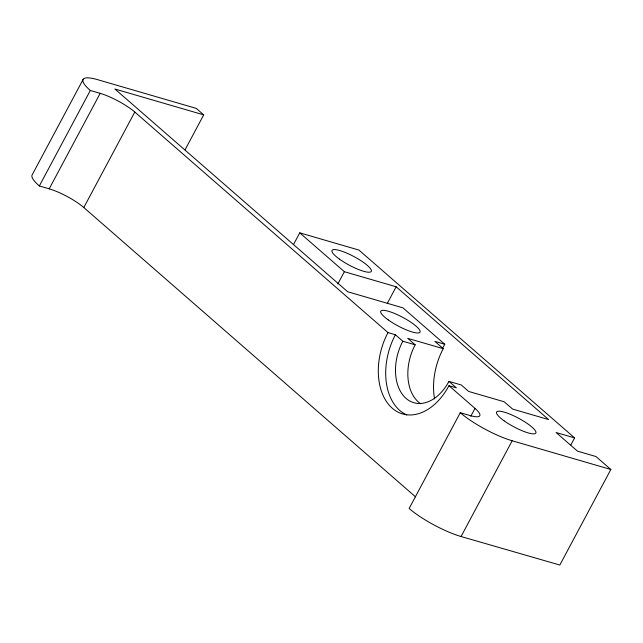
<?xml version="1.0" encoding="UTF-8"?>
<svg xmlns="http://www.w3.org/2000/svg" width="643" height="643" viewBox="0 0 643 643"><rect width="100%" height="100%" fill="white"/><g stroke="black" fill="none" stroke-linecap="round" stroke-linejoin="round"><path stroke-width="0.96" d="M83.212 79.266L32.23 174.743A41.731 9.171 28.1 0 0 39.336 185.964L49.206 188.833A27.818 6.117 28.1 0 1 83.807 207.536L415.555 496.886M39.336 185.964L90.317 90.478A41.731 9.171 28.1 0 1 97.615 79.668L196.276 108.394L203.71 114.872L185.007 149.907M49.206 188.833L100.187 93.348A27.818 6.117 28.1 0 1 134.797 112.051L388.002 332.592L395.397 334.746L402.831 341.224L415.169 344.817A43.121 29.064 -73.8 0 0 420.755 403.788M83.807 207.536L134.797 112.051M293.666 244.227L299.751 232.846L358.947 250.079L574.601 437.915L570.88 444.876M337.816 283.965L344.367 271.708L299.751 232.846M387.279 303.432L396.16 286.786L344.367 271.708M442.416 348.651L444.755 344.27L402.92 307.836L347.67 291.745L114.912 89.015L203.71 114.872M388.002 332.592A57.034 38.435 -73.8 0 0 392.278 408.225A57.034 38.435 -73.8 0 0 448.975 385.704L475 408.377A27.818 6.117 28.1 0 1 470.146 415.579L460.275 412.71L409.141 508.476A41.731 9.171 28.1 0 0 461.055 536.519L559.828 565.036L610.85 469.486L595.981 456.538L577.478 451.145L556.099 432.53L574.601 437.915M470.78 416.278L475 408.377M461.055 536.519L512.182 440.76L610.85 469.486M90.317 90.478L100.187 93.348M444.755 344.27L434.885 341.393L443.252 348.683A57.034 38.435 -73.8 0 0 434.547 398.965M443.252 348.683L407.734 338.339L415.169 344.817M402.831 341.224A43.121 29.064 -73.8 0 0 406.071 398.411A43.121 29.064 -73.8 0 0 448.943 381.379L461.272 384.972L468.707 391.45L504.233 401.795L512.592 409.077L548.608 419.566L396.16 286.786M448.975 385.704L456.377 387.858L448.943 381.379M406.77 414.912A57.034 38.435 -73.8 0 1 395.397 334.746M512.182 440.76A41.731 9.171 28.1 0 1 460.275 412.71M388.227 319.892A22.256 4.895 28.1 0 0 419.967 332.23A22.256 4.895 28.1 0 0 392.986 312.828A22.256 4.895 28.1 0 0 388.227 319.892M504.048 420.771A22.256 4.895 28.1 0 0 535.788 433.109A22.256 4.895 28.1 0 0 508.806 413.706A22.256 4.895 28.1 0 0 504.048 420.771M339.488 259.137A22.256 4.895 28.1 0 0 371.228 271.475A22.256 4.895 28.1 0 0 344.246 252.072A22.256 4.895 28.1 0 0 339.488 259.137"/></g></svg>
